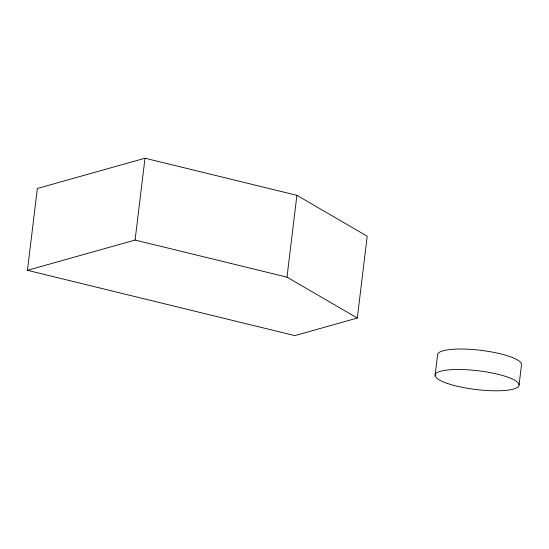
<?xml version="1.0" encoding="UTF-8"?>
<svg xmlns="http://www.w3.org/2000/svg" width="549" height="549" viewBox="0 0 549 549"><rect width="100%" height="100%" fill="white"/><g stroke="black" fill="none" stroke-linecap="round" stroke-linejoin="round"><path stroke-width="0.82" d="M27.45 270.314L37.353 188.485L144.998 158.215L296.899 195.32L367.206 236.214L357.303 318.043L294.799 335.617L27.45 270.314L135.095 240.05L286.997 277.149L357.303 318.043M135.095 240.05L144.998 158.215M286.997 277.149L296.899 195.32M435.096 375.358L437.574 354.901A42.28 9.436 6.9 0 1 479.373 350.159A42.28 9.436 6.9 0 1 521.55 364.467L519.073 384.924M447.524 383.497A42.28 9.436 6.9 0 0 517.693 387.23A42.28 9.436 6.9 0 0 466.039 369.703A42.28 9.436 6.9 0 0 447.524 383.497"/></g></svg>
